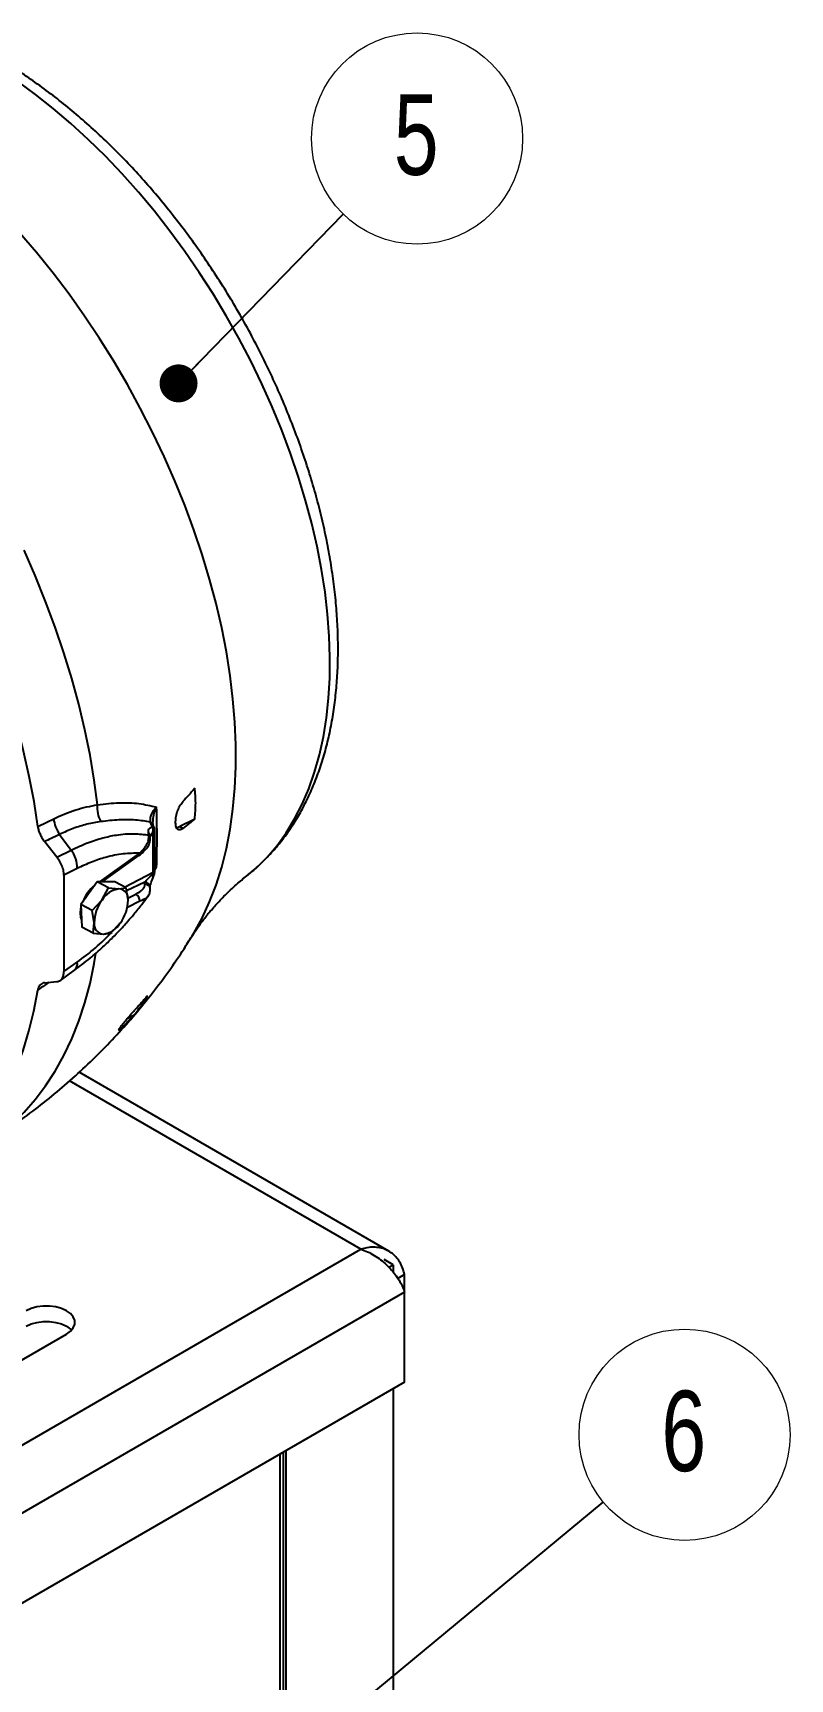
# Model space of a CAD drawing. Header units: millimetres. Extents: x 2 to 418, y 2 to 295.
# Drawn here: x 223.09 to 243.05, y 87.52 to 130.86 of the extents above; entities that cross this region are included whole.
import ezdxf

# ---------------------------------------------------------------- set-up
doc = ezdxf.new("R2010")
doc.units = ezdxf.units.MM
doc.styles.add('SLDTEXTSTYLE0', font='TXT', dxfattribs={"width": 0.75})
doc.dimstyles.new('SLDDIMSTYLE1', dxfattribs={"dimtxt": 0.18, "dimasz": 1, "dimexe": 0, "dimexo": 0.0625, "dimgap": 0, "dimtad": 0, "dimtih": 1, "dimtoh": 1, "dimdec": 0, "dimrnd": 1e-09, "dimzin": 0, "dimdsep": 46, "dimtxsty": 'Standard', "dimblk1": 'DOT', "dimblk2": 'DOT', "dimsah": 1, "dimcen": 0.09, "dimadec": 0, "dimazin": 0, "dimtfac": 1, "dimtdec": 0, "dimtofl": 0, "dimtmove": 0, "dimatfit": 3, "dimldrblk": 'DOT', "dimfxl": 0, "dimfrac": 2, "dimtolj": 1, "dimtzin": 0, "dimarcsym": 0})

# ---------------------------------------------------------------- blocks, each defined once
blk = doc.blocks.new('SW_NOTE_17')
at = {"color": 0, "linetype": 'Continuous', "lineweight": 0}
blk.add_circle((1.942, 1.992), 2.782, dxfattribs=at)
at = {"color": 0, "linetype": 'Continuous', "lineweight": 0, "insert": (1.921, 3.154), "char_height": 2.117, "attachment_point": 2, "style": 'SLDTEXTSTYLE0'}
blk.add_mtext('5', dxfattribs=at)
blk = doc.blocks.new('_DOT')
at = {"color": 0, "linetype": 'ByBlock', "lineweight": -2}
blk.add_line((-0.5, 0), (-1, 0), dxfattribs=at)
at = {"color": 0, "linetype": 'ByBlock', "const_width": 0.5}
blk.add_lwpolyline([(-0.25, 0, 1), (0.25, 0, 1)], format="xyb", close=True, dxfattribs=at)
blk = doc.blocks.new('SW_NOTE_18')
at = {"color": 0, "linetype": 'Continuous', "lineweight": 0}
blk.add_circle((2.144, 1.772), 2.782, dxfattribs=at)
at = {"color": 0, "linetype": 'Continuous', "lineweight": 0, "insert": (2.123, 2.934), "char_height": 2.117, "attachment_point": 2, "style": 'SLDTEXTSTYLE0'}
blk.add_mtext('6', dxfattribs=at)

msp = doc.modelspace()

# ---------------------------------------------------------------- linework, layer by layer
at = {"color": 7, "linetype": 'Continuous', "lineweight": 25}
for p, q in [((227.359, 110.159), (226.965, 109.969)), ((223.797, 109.76), (224.101, 109.347)), ((226.187, 109.667), (226.182, 109.733)), ((226.263, 110.007), (226.25, 110.087)), ((226.265, 110.003), (226.263, 110.009)), ((226.297, 109.91), (226.266, 110.001)), ((226.266, 108.768), (226.266, 109.769)), ((226.308, 109.829), (226.308, 109.832)), ((226.308, 108.828), (226.308, 109.829)), ((226.965, 109.969), (227.056, 109.916)), ((223.727, 109.16), (223.4, 109.569)), ((223.727, 109.16), (224.101, 109.347)), ((224.261, 108.862), (223.91, 108.686)), ((224.922, 108.513), (225.886, 109.199)), ((226.307, 108.814), (226.308, 108.824)), ((226.308, 108.824), (226.308, 108.828)), ((223.91, 108.686), (223.91, 106.146)), ((224.79, 108.513), (224.355, 107.917)), ((225.088, 108.349), (224.79, 108.513)), ((225.249, 108.511), (224.79, 108.513)), ((225.548, 108.348), (225.249, 108.511)), ((226.042, 108.5), (225.56, 108.275)), ((226.187, 108.332), (226.182, 108.387)), ((228.765, 108.698), (228.776, 108.707)), ((224.654, 107.754), (224.913, 108.028)), ((224.913, 108.028), (225.088, 108.349)), ((225.088, 108.349), (225.36, 108.325)), ((225.36, 108.325), (225.548, 108.348)), ((225.602, 108.026), (225.548, 108.348)), ((226.128, 108.14), (226.114, 108.122)), ((226.186, 108.307), (226.187, 108.33)), ((224.654, 107.754), (224.355, 107.917)), ((224.355, 107.917), (224.379, 107.32)), ((224.708, 107.432), (224.654, 107.754)), ((224.678, 107.156), (224.379, 107.32)), ((224.678, 107.156), (224.708, 107.432)), ((224.678, 107.156), (224.95, 107.132)), ((224.95, 107.132), (225.137, 107.155)), ((225.137, 107.155), (225.397, 107.429)), ((223.91, 106.146), (224.261, 106.397)), ((223.4, 105.853), (223.727, 105.884)), ((223.816, 105.916), (224.186, 106.181)), ((225.759, 105.003), (225.562, 104.89)), ((232.474, 98.783), (224.313, 103.495)), ((232.586, 98.429), (232.348, 98.566)), ((232.472, 98.363), (232.586, 98.429)), ((232.586, 98.429), (232.586, 98.236)), ((232.889, 98.172), (232.709, 98.068)), ((232.889, 97.706), (232.889, 98.172)), ((232.889, 95.338), (232.889, 97.706)), ((221.882, 95.393), (223.978, 96.603)), ((232.889, 95.338), (210.276, 82.284)), ((232.586, 95.163), (232.586, 66.584)), ((229.599, 93.438), (229.599, 64.859)), ((229.757, 93.53), (229.757, 64.951))]:
    msp.add_line(p, q, dxfattribs=at)
at = {"color": 8, "linetype": 'Continuous', "lineweight": 25}
for p, q in [((226.226, 109.769), (226.173, 109.731)), ((226.266, 109.769), (226.184, 109.713)), ((224.856, 108.513), (225.908, 109.262)), ((226.345, 108.899), (226.305, 108.837)), ((226.308, 108.907), (226.345, 108.899)), ((226.345, 108.899), (226.308, 108.868)), ((225.509, 108.366), (226.266, 108.768)), ((225.908, 108.001), (225.581, 107.836)), ((225.593, 108.08), (225.808, 108.188)), ((225.434, 104.727), (225.464, 104.69)), ((231.737, 98.837), (224.058, 103.27)), ((210.276, 86.448), (231.737, 98.837)), ((232.889, 97.706), (210.276, 84.652)), ((229.686, 93.489), (229.686, 64.91))]:
    msp.add_line(p, q, dxfattribs=at)
at = {"color": 8, "linetype": 'Continuous', "lineweight": 25, "flags": 128}
for points in [[(228.776, 108.707), (228.982, 108.882), (229.265, 109.162), (229.528, 109.469), (229.77, 109.804), (229.99, 110.166), (230.189, 110.552), (230.364, 110.963), (230.516, 111.398), (230.645, 111.854), (230.749, 112.331), (230.829, 112.828), (230.885, 113.343), (230.916, 113.875), (230.922, 114.422), (230.903, 114.983), (230.86, 115.557), (230.792, 116.141), (230.7, 116.735), (230.583, 117.336), (230.443, 117.944), (230.279, 118.555), (230.092, 119.17), (229.883, 119.786), (229.652, 120.401), (229.399, 121.014), (229.126, 121.624), (228.832, 122.227), (228.52, 122.824), (228.189, 123.412), (227.841, 123.989), (227.477, 124.555), (227.097, 125.107), (226.702, 125.645), (226.294, 126.166), (225.874, 126.669), (225.443, 127.154), (225.002, 127.618), (224.552, 128.06), (224.094, 128.479), (223.63, 128.875), (223.161, 129.245), (222.688, 129.589)], [(227.279, 107.068), (227.335, 107.16), (227.553, 107.557), (227.748, 107.979), (227.92, 108.425), (228.068, 108.894), (228.192, 109.385), (228.291, 109.896), (228.366, 110.426), (228.416, 110.975), (228.441, 111.539), (228.441, 112.12), (228.416, 112.713), (228.366, 113.32), (228.291, 113.936), (228.192, 114.562), (228.068, 115.196), (227.92, 115.836), (227.748, 116.48), (227.553, 117.128), (227.335, 117.776), (227.095, 118.424), (226.833, 119.07), (226.55, 119.713), (226.246, 120.351), (225.923, 120.982), (225.582, 121.604), (225.222, 122.217), (224.845, 122.818), (224.453, 123.406), (224.045, 123.981), (223.623, 124.539), (223.188, 125.08), (222.741, 125.603)], [(226.308, 108.824), (226.308, 108.825), (226.307, 108.826)], [(226.261, 108.625), (226.263, 108.63), (226.264, 108.642), (226.261, 108.655), (226.253, 108.669), (226.241, 108.684), (226.226, 108.699)], [(221.839, 101.607), (221.856, 101.618), (222.21, 101.863), (222.545, 102.138), (222.86, 102.442), (223.155, 102.775), (223.428, 103.136), (223.68, 103.523), (223.91, 103.937), (224.117, 104.376), (224.301, 104.839), (224.461, 105.325), (224.597, 105.833), (224.709, 106.362), (224.755, 106.629)]]:
    msp.add_lwpolyline(points, dxfattribs=at)
at = {"color": 7, "linetype": 'Continuous', "lineweight": 25, "flags": 128}
for points in [[(223.221, 109.968), (223.121, 110.623), (222.996, 111.285), (222.846, 111.954), (222.673, 112.628), (222.477, 113.305), (222.258, 113.984), (222.016, 114.664), (221.753, 115.342), (221.468, 116.017), (221.162, 116.688), (220.837, 117.354), (220.492, 118.012), (220.129, 118.661), (219.748, 119.301), (219.35, 119.928), (218.937, 120.543), (218.508, 121.143), (218.066, 121.727), (217.61, 122.295), (217.143, 122.844), (216.664, 123.373), (216.176, 123.882), (216.071, 123.987)], [(224.796, 110.541), (224.709, 111.191), (224.597, 111.849), (224.461, 112.514), (224.301, 113.185), (224.117, 113.86), (223.91, 114.538), (223.68, 115.217), (223.428, 115.896), (223.154, 116.572), (222.86, 117.245)], [(223.221, 109.968), (223.456, 110.082), (223.64, 110.172)], [(219.231, 100.125), (219.606, 100.273), (220.002, 100.466), (220.381, 100.692), (220.74, 100.95), (221.08, 101.239), (221.398, 101.558), (221.695, 101.908), (221.97, 102.286), (222.222, 102.692), (222.45, 103.125), (222.654, 103.584), (222.834, 104.069), (222.988, 104.577), (223.118, 105.107), (223.221, 105.659)], [(223.978, 96.603), (224.083, 96.679), (224.156, 96.766), (224.193, 96.861), (224.193, 96.958), (224.156, 97.052), (224.083, 97.14), (223.978, 97.215), (223.847, 97.276), (223.696, 97.318), (223.532, 97.339), (223.364, 97.339), (223.2, 97.318), (223.049, 97.276), (222.918, 97.215)], [(222.918, 96.807), (223.049, 96.868), (223.2, 96.91), (223.364, 96.931), (223.532, 96.931), (223.696, 96.91), (223.847, 96.868), (223.978, 96.807), (224.083, 96.731), (224.109, 96.705)]]:
    msp.add_lwpolyline(points, dxfattribs=at)
at = {"color": 7, "linetype": 'Continuous', "lineweight": 25}
for centre, radius, start, end in [((225.481, 110.443), 0.692, 171.8057, 209.9998), ((224.414, 110.23), 0.775, 184.3285, 217.3257), ((213.242, 110.085), 13.611, 359.925, 0.075), ((226.108, 109.872), 0.156, 318.8072, 35.7245), ((223.521, 108.887), 0.74, 358.0574, 38.4421), ((225.345, 107.627), 0.98, 136.0758, 151.6773), ((225.71, 107.421), 1.002, 142.6669, 179.3752), ((225.45, 107.705), 0.626, 98.2421, 148.9669), ((225.337, 108.06), 0.267, 352.7145, 85.1179), ((224.6, 108.037), 1.002, 322.668, 359.3742), ((225.697, 108.009), 0.211, 357.8693, 58.2865), ((224.973, 107.398), 0.267, 172.7153, 265.1166), ((224.86, 107.752), 0.626, 278.2412, 328.9668), ((220.307, 108.275), 6.234, 324.773, 325.0197)]:
    msp.add_arc(centre, radius, start, end, dxfattribs=at)
at = {"color": 8, "linetype": 'Continuous', "lineweight": 25}
for centre, radius, start, end in [((226.08, 109.722), 0.103, 5.9206, 55.8477), ((226.084, 109.657), 0.103, 5.5328, 56.1413), ((226.13, 109.961), 0.141, 17.9731, 62.7282), ((226.128, 109.952), 0.146, 19.4022, 62.3712), ((226.234, 109.836), 0.0742, 296.105, 354.5009), ((226.235, 109.836), 0.0722, 295.6006, 358.385), ((225.842, 109.249), 0.0666, 310.9645, 10.6332), ((226.234, 108.835), 0.0741, 296.0964, 354.6059), ((226.233, 108.835), 0.0764, 295.9981, 344.278), ((225.352, 107.622), 1.014, 128.7551, 158.9984), ((226.047, 108.363), 0.137, 9.9729, 92.2349), ((226.053, 108.311), 0.135, 8.0205, 92.9718), ((224.908, 107.692), 0.568, 165.4701, 199.2159), ((224.035, 106.354), 0.23, 310.1199, 10.6874)]:
    msp.add_arc(centre, radius, start, end, dxfattribs=at)
at = {"color": 7, "linetype": 'Continuous', "lineweight": 25}
for points, knots in [([(228.775, 108.711), (228.809, 108.737), (228.948, 108.843), (229.175, 109.057), (229.455, 109.351), (229.714, 109.672), (229.954, 110.016), (230.173, 110.385), (230.372, 110.776), (230.548, 111.189), (230.703, 111.624), (230.835, 112.079), (230.943, 112.552), (231.028, 113.044), (231.089, 113.551), (231.126, 114.072), (231.139, 114.607), (231.129, 115.153), (231.095, 115.71), (231.037, 116.275), (230.957, 116.847), (230.853, 117.425), (230.728, 118.008), (230.58, 118.594), (230.411, 119.182), (230.221, 119.77), (230.011, 120.357), (229.78, 120.943), (229.53, 121.524), (229.262, 122.101), (228.976, 122.672), (228.672, 123.235), (228.351, 123.79), (228.015, 124.334), (227.664, 124.867), (227.298, 125.387), (226.918, 125.894), (226.526, 126.386), (226.123, 126.861), (225.708, 127.319), (225.283, 127.758), (224.849, 128.178), (224.407, 128.578), (223.958, 128.956), (223.502, 129.311), (223.041, 129.643), (222.59, 129.942), (222.292, 130.119), (222.15, 130.203)], [0, 0, 0, 0, 0.006645, 0.027506, 0.048452, 0.06952, 0.09074, 0.112129, 0.133696, 0.155437, 0.177338, 0.199381, 0.22154, 0.243791, 0.266108, 0.28847, 0.310856, 0.333254, 0.355647, 0.37803, 0.400397, 0.422745, 0.445074, 0.467383, 0.489674, 0.511946, 0.534203, 0.556446, 0.578678, 0.6009, 0.623116, 0.645328, 0.667538, 0.689749, 0.711963, 0.734182, 0.75641, 0.778648, 0.800899, 0.823165, 0.84545, 0.867755, 0.890082, 0.912433, 0.934808, 0.957209, 0.979633, 1, 1, 1, 1]), ([(227.359, 110.975), (227.303, 110.911), (227.204, 110.797), (227.101, 110.684), (227.056, 110.634)], [0, 0, 0, 0, 0.559899, 1, 1, 1, 1]), ([(223.64, 110.172), (223.834, 110.257), (224.222, 110.429), (224.605, 110.504), (224.796, 110.541)], [0, 0, 0, 0, 0.500002, 1, 1, 1, 1]), ([(224.796, 110.541), (224.989, 110.563), (225.375, 110.605), (225.895, 110.584), (226.195, 110.515), (226.345, 110.481)], [0, 0, 0, 0, 0.333856, 0.667197, 1, 1, 1, 1]), ([(226.853, 110.103), (226.856, 110.148), (226.862, 110.239), (226.908, 110.391), (226.975, 110.532), (227.029, 110.6), (227.056, 110.634)], [0, 0, 0, 0, 0.2498788, 0.499708, 0.74954, 1, 1, 1, 1]), ([(226.195, 110.082), (226.066, 110.103), (225.806, 110.145), (225.366, 110.15), (225.044, 110.114), (224.882, 110.096)], [0, 0, 0, 0, 0.331374, 0.664329, 1, 1, 1, 1]), ([(226.194, 110.087), (226.192, 110.119), (226.186, 110.184), (226.223, 110.32), (226.296, 110.417), (226.345, 110.481)], [0, 0, 0, 0, 0.240577, 0.489767, 1, 1, 1, 1]), ([(226.345, 110.481), (226.35, 110.207), (226.36, 109.658), (226.35, 109.152), (226.345, 108.899)], [0, 0, 0, 0, 0.500002, 1, 1, 1, 1]), ([(227.056, 109.916), (227.114, 109.961), (227.217, 110.041), (227.315, 110.123), (227.359, 110.159)], [0, 0, 0, 0, 0.560109, 1, 1, 1, 1]), ([(223.221, 109.968), (223.228, 109.934), (223.24, 109.866), (223.28, 109.761), (223.332, 109.659), (223.377, 109.599), (223.4, 109.569)], [0, 0, 0, 0, 0.251017, 0.5, 0.749611, 1, 1, 1, 1]), ([(223.797, 109.76), (223.723, 109.724), (223.59, 109.66), (223.458, 109.597), (223.4, 109.569)], [0, 0, 0, 0, 0.560204, 1, 1, 1, 1]), ([(224.882, 110.096), (224.76, 110.075), (224.52, 110.034), (224.156, 109.921), (223.917, 109.814), (223.797, 109.76)], [0, 0, 0, 0, 0.340855, 0.669826, 1, 1, 1, 1]), ([(224.101, 109.347), (224.246, 109.415), (224.527, 109.545), (224.925, 109.671), (225.335, 109.757), (225.744, 109.791), (226.015, 109.758), (226.142, 109.743)], [0, 0, 0, 0, 0.200902, 0.388189, 0.561805, 0.79641, 1, 1, 1, 1]), ([(225.886, 109.199), (225.969, 109.268), (226.091, 109.369), (226.18, 109.539), (226.185, 109.627), (226.187, 109.67)], [0, 0, 0, 0, 0.526879, 0.769633, 1, 1, 1, 1]), ([(225.908, 109.262), (225.975, 109.334), (226.078, 109.444), (226.149, 109.613), (226.144, 109.699), (226.142, 109.743)], [0, 0, 0, 0, 0.481209, 0.734691, 1, 1, 1, 1]), ([(226.137, 109.807), (226.138, 109.828), (226.14, 109.871), (226.17, 109.93), (226.209, 109.95), (226.235, 109.963)], [0, 0, 0, 0, 0.250262, 0.501105, 1, 1, 1, 1]), ([(226.142, 109.743), (226.141, 109.755), (226.14, 109.776), (226.138, 109.798), (226.137, 109.807)], [0, 0, 0, 0, 0.560007, 1, 1, 1, 1]), ([(226.195, 110.082), (226.195, 110.083), (226.195, 110.085), (226.195, 110.086), (226.194, 110.087)], [0, 0, 0, 0, 0.560103, 1, 1, 1, 1]), ([(226.235, 109.963), (226.228, 109.985), (226.215, 110.025), (226.201, 110.065), (226.195, 110.082)], [0, 0, 0, 0, 0.5600036, 1, 1, 1, 1]), ([(226.267, 109.771), (226.267, 109.772), (226.267, 109.774), (226.266, 109.777), (226.264, 109.781), (226.261, 109.782), (226.249, 109.781), (226.236, 109.775), (226.226, 109.769)], [0, 0, 0, 0, 0.04043, 0.081284, 0.169067, 0.27169, 0.391403, 1, 1, 1, 1]), ([(226.266, 109.769), (226.266, 109.77), (226.266, 109.77), (226.266, 109.771), (226.267, 109.771)], [0, 0, 0, 0, 0.561432, 1, 1, 1, 1]), ([(226.306, 109.822), (226.307, 109.83), (226.308, 109.846), (226.306, 109.877), (226.299, 109.897), (226.295, 109.91)], [0, 0, 0, 0, 0.249707, 0.52282, 1, 1, 1, 1]), ([(227.056, 109.916), (227.029, 109.9), (226.975, 109.867), (226.909, 109.884), (226.862, 109.948), (226.856, 110.028), (226.853, 110.067)], [0, 0, 0, 0, 0.250062, 0.499994, 0.749824, 1, 1, 1, 1]), ([(226.877, 109.943), (226.878, 109.943), (226.903, 109.939), (226.934, 109.954), (226.965, 109.969)], [0, 0, 0, 0, 0.017571, 1, 1, 1, 1]), ([(225.908, 109.262), (225.764, 109.262), (225.476, 109.262), (225.046, 109.172), (224.64, 109.04), (224.387, 108.921), (224.261, 108.862)], [0, 0, 0, 0, 0.279311, 0.56015, 0.78067, 1, 1, 1, 1]), ([(223.91, 108.686), (223.907, 108.729), (223.901, 108.815), (223.846, 108.985), (223.772, 109.094), (223.727, 109.16)], [0, 0, 0, 0, 0.276973, 0.563182, 1, 1, 1, 1]), ([(226.261, 108.625), (226.274, 108.657), (226.293, 108.703), (226.305, 108.77), (226.306, 108.8), (226.307, 108.814)], [0, 0, 0, 0, 0.505921, 0.756716, 1, 1, 1, 1]), ([(225.808, 108.188), (225.876, 108.229), (225.972, 108.286), (226.04, 108.379), (226.044, 108.424), (226.046, 108.446)], [0, 0, 0, 0, 0.5565547, 0.7785596, 1, 1, 1, 1]), ([(226.042, 108.5), (226.067, 108.53), (226.121, 108.592), (226.19, 108.663), (226.226, 108.699)], [0, 0, 0, 0, 0.488213, 1, 1, 1, 1]), ([(226.046, 108.446), (226.046, 108.456), (226.044, 108.474), (226.042, 108.492), (226.042, 108.5)], [0, 0, 0, 0, 0.560026, 1, 1, 1, 1]), ([(226.182, 108.386), (226.182, 108.393), (226.183, 108.408), (226.201, 108.486), (226.236, 108.567), (226.261, 108.625)], [0, 0, 0, 0, 0.183065, 0.416026, 1, 1, 1, 1]), ([(226.226, 108.699), (226.236, 108.71), (226.249, 108.724), (226.261, 108.744), (226.264, 108.752), (226.266, 108.759), (226.267, 108.764), (226.267, 108.766), (226.267, 108.767)], [0, 0, 0, 0, 0.608947, 0.728652, 0.831169, 0.91868, 0.959371, 1, 1, 1, 1]), ([(226.267, 108.767), (226.266, 108.767), (226.266, 108.768), (226.266, 108.768), (226.266, 108.768)], [0, 0, 0, 0, 0.560728, 1, 1, 1, 1]), ([(227.28, 107.069), (227.311, 107.118), (227.384, 107.234), (227.528, 107.437), (227.714, 107.675), (227.935, 107.931), (228.195, 108.2), (228.472, 108.46), (228.675, 108.623), (228.767, 108.698)], [0, 0, 0, 0, 0.104747, 0.24434, 0.389463, 0.54057, 0.698023, 0.862, 1, 1, 1, 1]), ([(224.183, 106.178), (224.323, 106.283), (224.577, 106.472), (224.913, 106.769), (225.171, 107.017), (225.349, 107.202), (225.481, 107.344), (225.607, 107.485), (225.771, 107.677), (225.948, 107.893), (226.066, 108.052), (226.116, 108.121)], [0, 0, 0, 0, 0.2030285, 0.3697437, 0.500337, 0.5949597, 0.6457429, 0.7073531, 0.7962026, 0.9122486, 1, 1, 1, 1]), ([(226.123, 108.127), (226.142, 108.155), (226.181, 108.215), (226.185, 108.291), (226.187, 108.33)], [0, 0, 0, 0, 0.473685, 1, 1, 1, 1]), ([(221.837, 101.609), (221.877, 101.633), (222.127, 101.784), (222.569, 102.088), (223.162, 102.52), (223.732, 102.978), (224.281, 103.458), (224.808, 103.959), (225.312, 104.481), (225.791, 105.022), (226.247, 105.58), (226.675, 106.156), (227.02, 106.654), (227.211, 106.966), (227.278, 107.074)], [0, 0, 0, 0, 0.017964, 0.112463, 0.206709, 0.300697, 0.394419, 0.48787, 0.581043, 0.67393, 0.766524, 0.858815, 0.950795, 1, 1, 1, 1]), ([(223.4, 105.853), (223.377, 105.849), (223.332, 105.84), (223.28, 105.799), (223.24, 105.74), (223.228, 105.686), (223.221, 105.659)], [0, 0, 0, 0, 0.250988, 0.499975, 0.749543, 1, 1, 1, 1]), ([(223.727, 105.884), (223.756, 105.891), (223.815, 105.904), (223.89, 105.985), (223.903, 106.086), (223.91, 106.146)], [0, 0, 0, 0, 0.276134, 0.562139, 1, 1, 1, 1]), ([(225.759, 105.003), (225.829, 105.094), (225.971, 105.277), (226.065, 105.429), (226.112, 105.506)], [0, 0, 0, 0, 0.499729, 1, 1, 1, 1]), ([(226.112, 105.506), (226.05, 105.435), (225.939, 105.309), (225.825, 105.187), (225.774, 105.133)], [0, 0, 0, 0, 0.559897, 1, 1, 1, 1]), ([(225.415, 104.701), (225.437, 104.731), (225.48, 104.79), (225.575, 104.908), (225.679, 105.029), (225.742, 105.098), (225.774, 105.133)], [0, 0, 0, 0, 0.249875, 0.499706, 0.749538, 1, 1, 1, 1]), ([(225.464, 104.69), (225.52, 104.748), (225.62, 104.851), (225.716, 104.956), (225.759, 105.003)], [0, 0, 0, 0, 0.5601086, 1, 1, 1, 1]), ([(225.464, 104.69), (225.439, 104.666), (225.391, 104.619), (225.356, 104.595), (225.354, 104.611), (225.384, 104.656), (225.4, 104.679)], [0, 0, 0, 0, 0.2500642, 0.4999938, 0.7498234, 1, 1, 1, 1]), ([(232.889, 98.172), (232.873, 98.23), (232.84, 98.35), (232.761, 98.505), (232.661, 98.64), (232.539, 98.748), (232.399, 98.828), (232.244, 98.876), (232.075, 98.893), (231.905, 98.882), (231.791, 98.851), (231.737, 98.837)], [0, 0, 0, 0, 0.110718, 0.224644, 0.335385, 0.449333, 0.560073, 0.674024, 0.784763, 0.898714, 1, 1, 1, 1]), ([(231.737, 98.837), (231.797, 98.816), (231.916, 98.774), (232.091, 98.678), (232.258, 98.563), (232.412, 98.43), (232.551, 98.285), (232.671, 98.133), (232.769, 97.98), (232.844, 97.835), (232.875, 97.747), (232.889, 97.706)], [0, 0, 0, 0, 0.1123232, 0.2246458, 0.3369896, 0.4493329, 0.5616772, 0.6740219, 0.7863642, 0.8987094, 1, 1, 1, 1])]:
    msp.add_open_spline(points, degree=3, knots=knots, dxfattribs=at)
msp.add_open_spline([(227.359, 110.159), (227.371, 110.302), (227.394, 110.589), (227.371, 110.846), (227.359, 110.975)], degree=3, dxfattribs=at)
at = {"color": 8, "linetype": 'Continuous', "lineweight": 25}
for points, knots in [([(226.345, 110.481), (226.308, 110.391), (226.254, 110.26), (226.251, 110.128), (226.251, 110.086)], [0, 0, 0, 0, 0.687578, 1, 1, 1, 1]), ([(226.235, 109.963), (226.245, 109.96), (226.265, 109.955), (226.288, 109.935), (226.295, 109.912), (226.299, 109.901)], [0, 0, 0, 0, 0.317745, 0.650484, 1, 1, 1, 1]), ([(226.114, 108.122), (226.106, 108.111), (226.07, 108.059), (225.979, 108.027), (225.908, 108.001)], [0, 0, 0, 0, 0.214338, 1, 1, 1, 1]), ([(224.261, 106.397), (224.422, 106.517), (224.733, 106.75), (225.032, 107.04), (225.177, 107.18)], [0, 0, 0, 0, 0.5171971, 1, 1, 1, 1]), ([(223.511, 105.864), (223.476, 105.839), (223.38, 105.771), (223.283, 105.703), (223.221, 105.659)], [0, 0, 0, 0, 0.36423, 1, 1, 1, 1])]:
    msp.add_open_spline(points, degree=3, knots=knots, dxfattribs=at)

# ---------------------------------------------------------------- block references
at = {"color": 7, "linetype": 'Continuous', "lineweight": 0}
for name, p in [('SW_NOTE_17', (231.274, 126.09)), ('SW_NOTE_18', (238.124, 92.177))]:
    msp.add_blockref(name, p, dxfattribs=at)

# ---------------------------------------------------------------- leaders
for points in [[(226.931, 121.635), (231.274, 126.09)], [(230.977, 86.27), (238.124, 92.177)]]:
    msp.add_leader(points, dimstyle='SLDDIMSTYLE1', dxfattribs=at)

doc.saveas('drawing.dxf')
